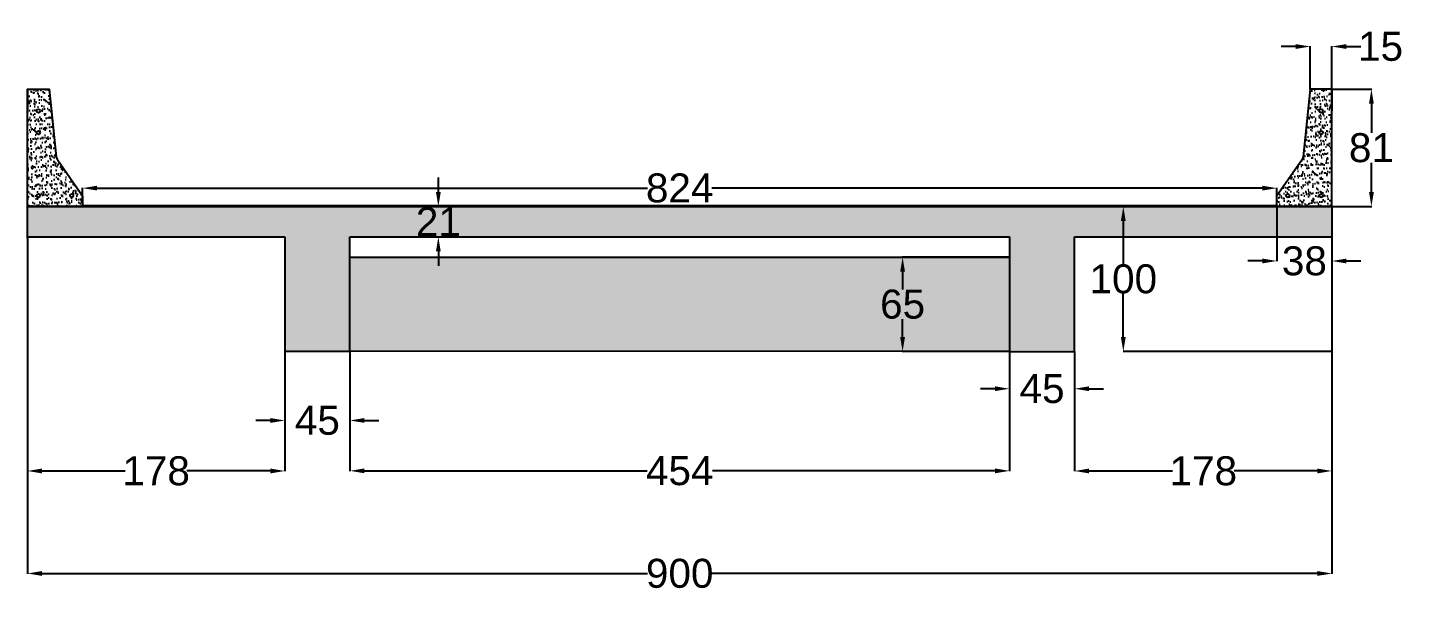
# Model space of a CAD drawing. Header units: millimetres. Extents: x -100 to 3488, y -647 to 193.
# Drawn here: x 2539 to 3488, y -647 to -257 of the extents above; entities that cross this region are included whole.
import ezdxf

# ---------------------------------------------------------------- set-up
doc = ezdxf.new("R2010")
doc.units = ezdxf.units.MM
for name, color, linetype in [('BARREIRA', 5, 'Continuous'), ('Cotas', 10, 'Continuous'), ('LONG. E TAB.', 3, 'Continuous'), ('PAVIMENTO', 250, 'Continuous')]:
    doc.layers.add(name, color=color, linetype=linetype)
doc.styles.get("Standard").update_dxf_attribs({"font": 'arial.ttf'})
doc.dimstyles.new('Annotative', dxfattribs={"dimtxt": 0.15, "dimasz": 0.1, "dimexe": 0.1, "dimexo": 0.03, "dimgap": 0.09, "dimtad": 0, "dimtih": 1, "dimtoh": 1, "dimdec": 3, "dimzin": 0, "dimdsep": 46, "dimtxsty": 'Standard', "dimcen": 0.09, "dimadec": 0, "dimazin": 0, "dimtfac": 1, "dimtdec": 3, "dimtofl": 0, "dimtmove": 0, "dimatfit": 3, "dimfxl": 1, "dimtolj": 1, "dimtzin": 0, "dimarcsym": 1})
doc.dimstyles.get("Standard").update_dxf_attribs({"dimtxt": 0.18, "dimasz": 0.18, "dimexe": 0.18, "dimexo": 0.0625, "dimgap": 0.09, "dimtad": 0, "dimtih": 1, "dimtoh": 1, "dimdec": 4, "dimzin": 0, "dimdsep": 46, "dimtxsty": 'Standard', "dimcen": 0.09, "dimadec": 0, "dimazin": 0, "dimtfac": 1, "dimtdec": 4, "dimtofl": 0, "dimtmove": 0, "dimatfit": 3, "dimfxl": 1, "dimtolj": 1, "dimtzin": 0, "dimarcsym": 0})

# ---------------------------------------------------------------- blocks, each defined once
blk = doc.blocks.new('*D196')
at = {"color": 0, "lineweight": -2, "transparency": 16777216}
for p, q in [((2539.11, -402.68), (2539.11, -634.01)), ((3439.11, -402.68), (3439.11, -634.01)), ((2549.11, -633.83), (2966.96, -633.83)), ((3429.11, -633.83), (3011.26, -633.83))]:
    blk.add_line(p, q, dxfattribs=at)
at = {"color": 0, "transparency": 16777216}
for points in [[(2549.11, -632.16), (2549.11, -635.49), (2539.11, -633.83)], [(3429.11, -632.16), (3429.11, -635.49), (3439.11, -633.83)]]:
    blk.add_solid(points, dxfattribs=at)
at = {"layer": 'Defpoints', "color": 0, "transparency": 16777216}
for p in [(2539.11, -402.62), (3439.11, -402.62), (3439.11, -633.83)]:
    blk.add_point(p, dxfattribs=at)
at = {"color": 0, "transparency": 16777216, "insert": (2989.11, -633.83), "char_height": 20, "attachment_point": 5}
blk.add_mtext('\\A1;900', dxfattribs=at)
blk = doc.blocks.new('*D197')
at = {"color": 0, "lineweight": -2, "transparency": 16777216}
for p, q in [((2761.61, -480.59), (2761.61, -563.18)), ((3216.61, -480.68), (3216.61, -563.18)), ((2771.61, -563), (2966.57, -563)), ((3206.61, -563), (3011.66, -563))]:
    blk.add_line(p, q, dxfattribs=at)
at = {"color": 0, "transparency": 16777216}
for points in [[(2771.61, -561.34), (2771.61, -564.67), (2761.61, -563)], [(3206.61, -561.34), (3206.61, -564.67), (3216.61, -563)]]:
    blk.add_solid(points, dxfattribs=at)
at = {"layer": 'Defpoints', "color": 0, "transparency": 16777216}
for p in [(2761.61, -480.53), (3216.61, -480.61), (3216.61, -563)]:
    blk.add_point(p, dxfattribs=at)
at = {"color": 0, "transparency": 16777216, "insert": (2989.11, -563), "char_height": 20, "attachment_point": 5}
blk.add_mtext('\\A1;454', dxfattribs=at)
blk = doc.blocks.new('*D198')
at = {"color": 0, "lineweight": -2, "transparency": 16777216}
for p, q in [((2577.11, -379.76), (2577.11, -367.73)), ((2587.11, -367.91), (2966.96, -367.91)), ((3391.11, -367.91), (3011.27, -367.91)), ((3401.11, -379.76), (3401.11, -367.73))]:
    blk.add_line(p, q, dxfattribs=at)
at = {"color": 0, "transparency": 16777216}
for points in [[(2587.11, -366.24), (2587.11, -369.57), (2577.11, -367.91)], [(3391.11, -366.24), (3391.11, -369.57), (3401.11, -367.91)]]:
    blk.add_solid(points, dxfattribs=at)
at = {"layer": 'Defpoints', "color": 0, "transparency": 16777216}
for p in [(3401.11, -367.91), (2577.11, -379.82), (3401.11, -379.82)]:
    blk.add_point(p, dxfattribs=at)
at = {"color": 0, "transparency": 16777216, "insert": (2989.11, -367.91), "char_height": 20, "attachment_point": 5}
blk.add_mtext('\\A1;824', dxfattribs=at)
blk = doc.blocks.new('*D199')
at = {"color": 0, "lineweight": -2, "transparency": 16777216}
for p, q in [((3439.18, -299.62), (3466.55, -299.62)), ((3466.37, -309.62), (3466.37, -329.82)), ((3466.37, -370.62), (3466.37, -350.42)), ((3439.18, -380.62), (3466.55, -380.62))]:
    blk.add_line(p, q, dxfattribs=at)
at = {"color": 0, "transparency": 16777216}
for points in [[(3464.71, -309.62), (3468.04, -309.62), (3466.37, -299.62)], [(3464.71, -370.62), (3468.04, -370.62), (3466.37, -380.62)]]:
    blk.add_solid(points, dxfattribs=at)
at = {"layer": 'Defpoints', "color": 0, "transparency": 16777216}
for p in [(3439.11, -299.62), (3439.11, -380.62), (3466.37, -380.62)]:
    blk.add_point(p, dxfattribs=at)
at = {"color": 0, "transparency": 16777216, "insert": (3466.37, -340.12), "char_height": 20, "attachment_point": 5}
blk.add_mtext('\\A1;81', dxfattribs=at)
blk = doc.blocks.new('*D200')
at = {"color": 0, "lineweight": -2, "transparency": 16777216}
for p, q in [((3401.11, -380.68), (3401.11, -418.37)), ((3439.11, -380.68), (3439.11, -418.37)), ((3391.11, -418.19), (3381.11, -418.19)), ((3449.11, -418.19), (3459.11, -418.19))]:
    blk.add_line(p, q, dxfattribs=at)
at = {"color": 0, "transparency": 16777216}
for points in [[(3391.11, -416.53), (3391.11, -419.86), (3401.11, -418.19)], [(3449.11, -416.53), (3449.11, -419.86), (3439.11, -418.19)]]:
    blk.add_solid(points, dxfattribs=at)
at = {"layer": 'Defpoints', "color": 0, "transparency": 16777216}
for p in [(3401.11, -380.62), (3439.11, -380.62), (3401.11, -418.19)]:
    blk.add_point(p, dxfattribs=at)
at = {"color": 0, "transparency": 16777216, "insert": (3420.11, -418.19), "char_height": 20, "attachment_point": 5}
blk.add_mtext('\\A1;38', dxfattribs=at)
blk = doc.blocks.new('*D201')
at = {"color": 0, "lineweight": -2, "transparency": 16777216}
for p, q in [((3216.61, -480.68), (3216.61, -506.51)), ((3261.61, -480.68), (3261.61, -506.51)), ((3206.61, -506.33), (3196.61, -506.33)), ((3271.61, -506.33), (3281.61, -506.33))]:
    blk.add_line(p, q, dxfattribs=at)
at = {"color": 0, "transparency": 16777216}
for points in [[(3206.61, -504.66), (3206.61, -507.99), (3216.61, -506.33)], [(3271.61, -504.66), (3271.61, -507.99), (3261.61, -506.33)]]:
    blk.add_solid(points, dxfattribs=at)
at = {"layer": 'Defpoints', "color": 0, "transparency": 16777216}
for p in [(3216.61, -480.61), (3261.61, -480.62), (3261.61, -506.33)]:
    blk.add_point(p, dxfattribs=at)
at = {"color": 0, "transparency": 16777216, "insert": (3239.11, -506.33), "char_height": 20, "attachment_point": 5}
blk.add_mtext('\\A1;45', dxfattribs=at)
blk = doc.blocks.new('*D202')
at = {"color": 0, "lineweight": -2, "transparency": 16777216}
for p, q in [((2716.61, -480.59), (2716.61, -528.42)), ((2761.61, -480.59), (2761.61, -528.42)), ((2706.61, -528.24), (2696.61, -528.24)), ((2771.61, -528.24), (2781.61, -528.24))]:
    blk.add_line(p, q, dxfattribs=at)
at = {"color": 0, "transparency": 16777216}
for points in [[(2706.61, -526.57), (2706.61, -529.9), (2716.61, -528.24)], [(2771.61, -526.57), (2771.61, -529.9), (2761.61, -528.24)]]:
    blk.add_solid(points, dxfattribs=at)
at = {"layer": 'Defpoints', "color": 0, "transparency": 16777216}
for p in [(2716.61, -480.53), (2761.61, -480.53), (2716.61, -528.24)]:
    blk.add_point(p, dxfattribs=at)
at = {"color": 0, "transparency": 16777216, "insert": (2739.11, -528.24), "char_height": 20, "attachment_point": 5}
blk.add_mtext('\\A1;45', dxfattribs=at)
blk = doc.blocks.new('*D203')
at = {"color": 0, "lineweight": -2, "transparency": 16777216}
for p, q in [((3439.11, -402.68), (3439.11, -563.27)), ((3261.61, -480.68), (3261.61, -563.27)), ((3271.61, -563.09), (3329.1, -563.09)), ((3429.11, -563.09), (3371.63, -563.09))]:
    blk.add_line(p, q, dxfattribs=at)
at = {"color": 0, "transparency": 16777216}
for points in [[(3271.61, -561.42), (3271.61, -564.76), (3261.61, -563.09)], [(3429.11, -561.42), (3429.11, -564.76), (3439.11, -563.09)]]:
    blk.add_solid(points, dxfattribs=at)
at = {"layer": 'Defpoints', "color": 0, "transparency": 16777216}
for p in [(3439.11, -402.62), (3261.61, -480.62), (3439.11, -563.09)]:
    blk.add_point(p, dxfattribs=at)
at = {"color": 0, "transparency": 16777216, "insert": (3350.36, -563.09), "char_height": 20, "attachment_point": 5}
blk.add_mtext('\\A1;178', dxfattribs=at)
blk = doc.blocks.new('*D204')
at = {"color": 0, "lineweight": -2, "transparency": 16777216}
for p, q in [((2716.61, -480.59), (2716.61, -563.27)), ((2539.11, -502.68), (2539.11, -563.27)), ((2549.11, -563.09), (2606.6, -563.09)), ((2706.61, -563.09), (2649.13, -563.09))]:
    blk.add_line(p, q, dxfattribs=at)
at = {"color": 0, "transparency": 16777216}
for points in [[(2549.11, -561.42), (2549.11, -564.76), (2539.11, -563.09)], [(2706.61, -561.42), (2706.61, -564.76), (2716.61, -563.09)]]:
    blk.add_solid(points, dxfattribs=at)
at = {"layer": 'Defpoints', "color": 0, "transparency": 16777216}
for p in [(2716.61, -480.53), (2539.11, -502.62), (2539.11, -563.09)]:
    blk.add_point(p, dxfattribs=at)
at = {"color": 0, "transparency": 16777216, "insert": (2627.86, -563.09), "char_height": 20, "attachment_point": 5}
blk.add_mtext('\\A1;178', dxfattribs=at)
blk = doc.blocks.new('*D205')
at = {"layer": 'Cotas', "color": 0, "lineweight": -2, "ltscale": 80, "transparency": 16777216}
for p, q in [((2772.36, -379.92), (2772.36, -380.05)), ((2772.36, -380.52), (2772.36, -380.39)), ((2772.39, -379.82), (2772.46, -379.82)), ((2772.39, -380.62), (2772.46, -380.62))]:
    blk.add_line(p, q, dxfattribs=at)
at = {"layer": 'Cotas', "color": 0, "ltscale": 80, "transparency": 16777216}
for points in [[(2772.35, -379.92), (2772.38, -379.92), (2772.36, -379.82)], [(2772.35, -380.52), (2772.38, -380.52), (2772.36, -380.62)]]:
    blk.add_solid(points, dxfattribs=at)
at = {"layer": 'Defpoints', "color": 0, "ltscale": 80, "transparency": 16777216}
for p in [(2772.36, -379.82), (2772.36, -379.82), (2772.36, -380.62)]:
    blk.add_point(p, dxfattribs=at)
at = {"layer": 'Cotas', "color": 0, "ltscale": 80, "transparency": 16777216, "insert": (2772.36, -380.22), "char_height": 0.15, "attachment_point": 5}
blk.add_mtext('\\A1;0.800', dxfattribs=at)
blk = doc.blocks.new('*D206')
at = {"color": 0, "lineweight": -2, "transparency": 16777216}
for p, q in [((3439.05, -380.62), (3295, -380.62)), ((3295.18, -390.62), (3295.18, -420.33)), ((3295.18, -470.64), (3295.18, -440.93)), ((3439.05, -480.64), (3295, -480.64))]:
    blk.add_line(p, q, dxfattribs=at)
at = {"color": 0, "transparency": 16777216}
for points in [[(3293.51, -390.62), (3296.85, -390.62), (3295.18, -380.62)], [(3293.51, -470.64), (3296.85, -470.64), (3295.18, -480.64)]]:
    blk.add_solid(points, dxfattribs=at)
at = {"layer": 'Defpoints', "color": 0, "transparency": 16777216}
for p in [(3439.11, -380.62), (3295.18, -480.64), (3439.11, -480.64)]:
    blk.add_point(p, dxfattribs=at)
at = {"color": 0, "transparency": 16777216, "insert": (3295.18, -430.63), "char_height": 20, "attachment_point": 5}
blk.add_mtext('\\A1;100', dxfattribs=at)
blk = doc.blocks.new('*D207')
at = {"color": 0, "lineweight": -2, "transparency": 16777216}
for p, q in [((3414.11, -270.19), (3404.11, -270.19)), ((3424.11, -299.56), (3424.11, -270.01)), ((3439.11, -299.56), (3439.11, -270.01)), ((3449.11, -270.19), (3459.11, -270.19))]:
    blk.add_line(p, q, dxfattribs=at)
at = {"color": 0, "transparency": 16777216}
for points in [[(3414.11, -268.52), (3414.11, -271.86), (3424.11, -270.19)], [(3449.11, -268.52), (3449.11, -271.86), (3439.11, -270.19)]]:
    blk.add_solid(points, dxfattribs=at)
at = {"layer": 'Defpoints', "color": 0, "transparency": 16777216}
for p in [(3439.11, -270.19), (3424.11, -299.62), (3439.11, -299.62)]:
    blk.add_point(p, dxfattribs=at)
at = {"color": 0, "transparency": 16777216, "insert": (3472.66, -270.19), "char_height": 20, "attachment_point": 5}
blk.add_mtext('\\A1;15', dxfattribs=at)
blk = doc.blocks.new('*D208')
at = {"color": 0, "lineweight": -2, "transparency": 16777216}
for p, q in [((2822.59, -370.62), (2822.59, -360.62)), ((2761.68, -380.62), (2822.77, -380.62)), ((2761.68, -401.62), (2822.77, -401.62)), ((2822.59, -411.62), (2822.59, -421.62))]:
    blk.add_line(p, q, dxfattribs=at)
at = {"color": 0, "transparency": 16777216}
for points in [[(2820.92, -370.62), (2824.25, -370.62), (2822.59, -380.62)], [(2820.92, -411.62), (2824.25, -411.62), (2822.59, -401.62)]]:
    blk.add_solid(points, dxfattribs=at)
at = {"layer": 'Defpoints', "color": 0, "transparency": 16777216}
for p in [(2761.61, -380.62), (2822.59, -380.62), (2761.61, -401.62)]:
    blk.add_point(p, dxfattribs=at)
at = {"color": 0, "transparency": 16777216, "insert": (2822.59, -391.12), "char_height": 20, "attachment_point": 5}
blk.add_mtext('\\A1;21', dxfattribs=at)
blk = doc.blocks.new('*D209')
at = {"color": 0, "lineweight": -2, "transparency": 16777216}
for p, q in [((3216.55, -415.53), (3142.71, -415.53)), ((3142.89, -425.53), (3142.89, -437.77)), ((3142.89, -470.61), (3142.89, -458.37)), ((3216.55, -480.61), (3142.71, -480.61))]:
    blk.add_line(p, q, dxfattribs=at)
at = {"color": 0, "transparency": 16777216}
for points in [[(3141.23, -425.53), (3144.56, -425.53), (3142.89, -415.53)], [(3141.23, -470.61), (3144.56, -470.61), (3142.89, -480.61)]]:
    blk.add_solid(points, dxfattribs=at)
at = {"layer": 'Defpoints', "color": 0, "transparency": 16777216}
for p in [(3216.61, -415.53), (3142.89, -480.61), (3216.61, -480.61)]:
    blk.add_point(p, dxfattribs=at)
at = {"color": 0, "transparency": 16777216, "insert": (3142.89, -448.07), "char_height": 20, "attachment_point": 5}
blk.add_mtext('\\A1;65', dxfattribs=at)

msp = doc.modelspace()

# ---------------------------------------------------------------- hatches: boundary and pattern name
at = {"layer": 'Cotas'}
h = msp.add_hatch(dxfattribs=at)
h.set_pattern_fill('AR-CONC', color=6, scale=0.1)
edge = h.paths.add_edge_path()
edge.add_line((2761.61377, -480.52982), (2761.61377, -415.52982))
edge.add_line((2761.61377, -415.52982), (3216.61417, -415.52982))
edge.add_line((3216.61417, -415.52982), (3216.62348, -425.61455))
edge.add_line((2761.61377, -480.52982), (3216.61417, -480.52982))
edge.add_line((3216.61417, -480.52982), (3216.62348, -415.52982))
at = {"layer": 'Defpoints', "ltscale": 80}
h = msp.add_hatch(dxfattribs=at)
h.set_pattern_fill('AR-SAND', color=5, scale=0.1)
h.set_pattern_definition([(37.5, (1310.92, -450.1443), (-0.160003, 4.894132), [0, -3.8608, 0, -4.318, 0, -4.1275]), (7.5, (1310.92, -450.1443), (4.495233, 7.16825), [0, -2.0828, 0, -3.4798, 0, -1.3335]), (327.5, (1307.7957, -450.1443), (7.909924, 0.014372), [0, -1.27, 0, -4.572, 0, -5.969]), (317.5, (1307.796, -450.144), (7.635565, 2.229293), [0, -0.635, 0, -2.9972, 0, -3.429])])
edge = h.paths.add_edge_path()
edge.add_line((2539.11417, -380.61856), (2546.61417, -380.61856))
edge.add_line((2546.61417, -380.61856), (2577.11417, -380.61856))
edge.add_line((2577.11417, -380.61856), (2577.11417, -379.81856))
edge.add_line((2577.11417, -379.81856), (2577.11417, -373.11856))
edge.add_line((2577.11417, -373.11856), (2559.41122, -347.84309))
edge.add_spline(control_points=[(2559.95989, -348.62646), (2559.47586, -347.93537), (2559.06363, -347.1334), (2558.97621, -346.2942)], knot_values=[0, 0, 0, 0, 0.025312175, 0.025312175, 0.025312175, 0.025312175], degree=3, periodic=0)
edge.add_line((2558.97621, -346.2942), (2554.11417, -299.61856))
edge.add_line((2554.11417, -299.61856), (2539.11417, -299.61856))
edge.add_line((2539.11417, -299.61856), (2539.11417, -314.61856))
edge.add_line((2539.11417, -314.61856), (2539.11417, -380.61856))
h.paths.add_polyline_path([(2547.86417, -373.11856, -1), (2545.36417, -373.11856, -1)], flags=16)
h.paths.add_polyline_path([(2570.86417, -373.11856, -1), (2568.36417, -373.11856, -1)], flags=16)
h.paths.add_polyline_path([(2545.36417, -329.61856, -1), (2547.86417, -329.61856, -1)], flags=16)
h.paths.add_polyline_path([(2545.36417, -314.61856, -1), (2547.86417, -314.61856, -1)], flags=16)
h = msp.add_hatch(dxfattribs=at)
h.set_pattern_fill('AR-SAND', color=5, scale=0.1)
h.set_pattern_definition([(37.5, (-22968.944, -14750.202), (-0.16000313, 4.89413237), [0, -3.8608, 0, -4.318, 0, -4.1275]), (7.5, (-22968.944, -14750.202), (4.4952328, 7.168251), [0, -2.0828, 0, -3.4798, 0, -1.3335]), (327.5, (-22972.0683, -14750.202), (7.9099237, 0.01437185), [0, -1.27, 0, -4.572, 0, -5.969]), (317.5, (-22972.068, -14750.202), (7.6355645, 2.2292932), [0, -0.635, 0, -2.9972, 0, -3.429])])
edge = h.paths.add_edge_path()
edge.add_line((3401.11417, -373.11856), (3401.11417, -380.61856))
edge.add_line((3401.11417, -380.61856), (3408.61417, -380.61856))
edge.add_line((3408.61417, -380.61856), (3439.11417, -380.61856))
edge.add_line((3439.11417, -380.61856), (3439.11417, -299.61856))
edge.add_line((3439.11417, -299.61856), (3424.11417, -299.61856))
edge.add_line((3424.11417, -299.61856), (3419.17244, -347.05916))
edge.add_spline(control_points=[(3419.25212, -346.2942), (3419.1647, -347.1334), (3418.75248, -347.93537), (3418.26844, -348.62646)], knot_values=[0, 0, 0, 0, 0.025312175, 0.025312175, 0.025312175, 0.025312175], degree=3, periodic=0)
edge.add_line((3418.26844, -348.62646), (3401.11417, -373.11856))
h.paths.add_polyline_path([(3432.86417, -373.11856, -1), (3430.36417, -373.11856, -1)], flags=16)
h.paths.add_polyline_path([(3409.86417, -373.11856, -1), (3407.36417, -373.11856, -1)], flags=16)
h.paths.add_polyline_path([(3430.36417, -329.61856, -1), (3432.86417, -329.61856, -1)], flags=16)
h.paths.add_polyline_path([(3430.36417, -314.61856, -1), (3432.86417, -314.61856, -1)], flags=16)
at = {"layer": 'Defpoints', "ltscale": 80, "transparency": 33554687}
h = msp.add_hatch(dxfattribs=at)
h.set_pattern_fill('AR-CONC', color=3, scale=0.1)
h.set_pattern_definition([(50, (1310.92, -449.144), (18.21847, -1.59391), [1.905, -20.955]), (355, (1310.92, -449.144), (-3.52434, 19.10568), [1.524, -16.76406]), (100.4514, (1312.438, -449.277), (14.69412, 17.51178), [1.619, -17.80902]), (46.1842, (1310.92, -444.064), (27.1079, -4.20423), [2.8575, -31.4325]), (96.6356, (1313.18, -444.415), (23.7404, 24.7426), [2.4285, -26.71356]), (351.1842, (1310.92, -444.064), (23.7404, 24.7426), [2.286, -25.14597]), (21, (1313.46, -445.334), (15.16144, -10.22652), [1.905, -20.955]), (326, (1313.46, -445.334), (6.1802, 18.4188), [1.524, -16.764]), (71.4514, (1314.723, -446.187), (21.34164, 8.19228), [1.619, -17.809]), (37.5, (1310.92, -449.1443), (0.30886, 8.455504), [0, -16.5608, 0, -17.018, 0, -16.8275]), (7.5, (1310.92, -449.144), (6.681966, 10.018057), [0, -9.7028, 0, -16.1798, 0, -6.4135]), (327.5, (1305.256, -449.144), (13.55906, -0.572874), [0, -6.35, 0, -19.812, 0, -26.289]), (317.5, (1302.716, -449.144), (14.81292, 2.54265), [0, -8.255, 0, -13.1572, 0, -18.669])])
h.paths.add_polyline_path([(3439.11417, -379.61856), (3431.61417, -379.61856), (3401.11417, -379.61856), (2539.11417, -379.61856), (2539.11417, -401.61856), (2716.61417, -401.61856), (2716.61417, -479.61856), (2717.26486, -479.52982), (2761.61377, -479.52983), (2761.61417, -401.61857), (3216.61417, -401.61856), (3216.61417, -479.61667), (3261.61417, -479.61667), (3261.61417, -401.61856), (3439.11417, -401.61856)])
at = {"layer": 'Defpoints', "ltscale": 80, "true_color": 0x000000}
h = msp.add_hatch(color=18, dxfattribs=at)
h.dxf.hatch_style = 1
h.paths.add_polyline_path([(2577.11417, -379.81856), (2577.11417, -380.61856), (3401.11417, -380.61856), (3401.11417, -379.81856)])

# ---------------------------------------------------------------- linework, layer by layer
at = {"layer": 'BARREIRA', "color": 5, "ltscale": 80}
for p, q in [((3424.11417, -299.61856), (3419.25212, -346.2942)), ((3439.11417, -299.61856), (3424.11417, -299.61856)), ((3439.11417, -380.61856), (3439.11417, -299.61856)), ((3418.26844, -348.62646), (3401.11417, -373.11856)), ((3401.11417, -380.61856), (3401.11417, -373.11856)), ((3439.11417, -380.61856), (3401.11417, -380.61856)), ((3401.11417, -380.61856), (3408.61417, -380.61856))]:
    msp.add_line(p, q, dxfattribs=at)
msp.add_lwpolyline([(2558.97621, -346.2942, 0.123174718), (2559.95989, -348.62646), (2577.11417, -373.11856), (2577.11417, -380.61856), (2539.11417, -380.61856), (2539.11417, -299.61856), (2554.11417, -299.61856), (2558.97621, -346.2942)], format="xyb", dxfattribs=at)
for centre in [(2546.61417, -314.61856), (3431.61417, -314.61856), (2546.61417, -329.61856), (3431.61417, -329.61856), (2546.61417, -373.11856), (2569.61417, -373.11856), (3408.61417, -373.11856), (3431.61417, -373.11856)]:
    msp.add_circle(centre, 1.25, dxfattribs=at)
at = {"layer": 'BARREIRA', "color": 5}
msp.add_open_spline([(3419.25212, -346.2942), (3419.1647, -347.1334), (3418.75248, -347.93537), (3418.26844, -348.62646)], degree=3, dxfattribs=at)
at = {"layer": 'Cotas', "color": 6}
for points in [[(2761.61377, -480.52982), (2761.61377, -415.52982), (3216.61417, -415.52982), (3216.67426, -480.61455)], [(3216.61417, -480.61455), (2761.61377, -480.52982)]]:
    msp.add_lwpolyline(points, dxfattribs=at)
at = {"layer": 'Defpoints', "color": 5, "ltscale": 80}
for p, q in [((2539.11417, -380.61856), (2539.11417, -299.61856)), ((2539.11417, -299.61856), (2554.11417, -299.61856)), ((2539.11417, -299.61856), (2539.11417, -314.61856)), ((2554.11417, -299.61856), (2558.97621, -346.2942)), ((3439.11417, -299.61856), (3439.11417, -314.61856)), ((2559.95989, -348.62646), (2577.11417, -373.11856)), ((2577.11417, -380.61856), (2577.11417, -373.11856)), ((2539.11417, -380.61856), (2577.11417, -380.61856)), ((2539.11417, -380.61856), (2546.61417, -380.61856)), ((2577.11417, -380.61856), (2569.61417, -380.61856)), ((2577.11417, -380.61856), (2577.11417, -379.81856)), ((3439.11417, -380.61856), (3431.61417, -380.61856))]:
    msp.add_line(p, q, dxfattribs=at)
at = {"layer": 'Defpoints', "ltscale": 80}
for p, q in [((2539.11417, -380.61856), (3439.11417, -380.61856)), ((2577.11417, -379.81856), (3401.11417, -379.81856))]:
    msp.add_line(p, q, dxfattribs=at)
at = {"layer": 'Defpoints', "color": 5}
msp.add_open_spline([(2558.97621, -346.2942), (2559.06363, -347.1334), (2559.47586, -347.93537), (2559.95989, -348.62646)], degree=3, dxfattribs=at)
at = {"layer": 'LONG. E TAB.', "color": 3, "ltscale": 80}
for p, q in [((2539.11417, -402.61856), (2539.11417, -380.61856)), ((3439.11417, -380.61856), (3439.11417, -402.61856)), ((2539.11417, -401.61856), (2716.61417, -401.61856)), ((2716.61417, -401.61856), (2716.61417, -480.52982)), ((2761.61377, -401.61857), (3216.61417, -401.61856)), ((2761.61377, -480.52982), (2761.61377, -401.61857)), ((3216.61417, -401.61856), (3216.61417, -480.61455)), ((3261.61417, -401.61856), (3439.11417, -401.61856)), ((2722.26486, -480.52982), (2752.26486, -480.52982))]:
    msp.add_line(p, q, dxfattribs=at)
at = {"layer": 'LONG. E TAB.', "ltscale": 80}
msp.add_line((2539.11417, -380.61856), (3439.11417, -380.61856), dxfattribs=at)
at = {"layer": 'LONG. E TAB.', "color": 3, "ltscale": 80}
for points in [[(3261.61417, -480.61856), (3261.61417, -401.61856)], [(3216.61417, -480.61455), (3261.61417, -480.61856)]]:
    msp.add_lwpolyline(points, dxfattribs=at)
at = {"layer": 'LONG. E TAB.', "ltscale": 80}
msp.add_lwpolyline([(2716.61417, -480.52982), (2761.61377, -480.52982)], dxfattribs=at)
at = {"layer": 'PAVIMENTO', "color": 18, "ltscale": 80, "true_color": 0x000000}
msp.add_lwpolyline([(2577.11417, -379.81856), (3401.11417, -379.81856), (3401.11417, -380.61856), (2577.11417, -380.61856)], close=True, dxfattribs=at)

# ---------------------------------------------------------------- dimensions: what is measured, and where the dimension line sits
at = {"color": 1}
for base, p1, p2, picture, middle in [((3439.11417, -270.19084), (3424.11417, -299.61856), (3439.11417, -299.61856), '*D207', (3472.66256, -270.19084)), ((3401.11417, -418.1926), (3439.11417, -380.61856), (3401.11417, -380.61856), '*D200', (3420.11417, -418.1926)), ((3439.11417, -633.82562), (2539.11417, -402.61856), (3439.11417, -402.61856), '*D196', (2989.11417, -633.82562)), ((3439.1141665991, -563.0910623043), (3261.6141665992, -480.6185618322), (3439.1141665991, -402.6185618322), '*D203', (3350.3641665991, -563.0910623043)), ((2539.114166599, -563.0910623043), (2716.614166599, -480.5298189137), (2539.114166599, -502.6185618322), '*D204', (2627.864166599, -563.0910623043)), ((2716.61417, -528.23676), (2761.61377, -480.52982), (2716.61417, -480.52982), '*D202', (2739.11397, -528.23676)), ((3261.61417, -506.3255), (3216.61417, -480.61455), (3261.61417, -480.61856), '*D201', (3239.11417, -506.3255))]:
    dim = msp.add_linear_dim(base=base, p1=p1, p2=p2, dimstyle='Standard', override={"dimtxt": 20, "dimasz": 10, "dimdec": 0}, dxfattribs=at)
    dim.commit()
    dim.dimension.update_dxf_attribs({"geometry": picture, "text_midpoint": middle})
for base, p1, p2, picture, middle in [((3466.37398, -380.61856), (3439.11417, -299.61856), (3439.11417, -380.61856), '*D199', (3466.37398, -340.11856)), ((2822.586, -380.61856), (2761.61417, -401.61857), (2761.61377, -380.61856), '*D208', (2822.586, -391.11857)), ((3295.17847, -480.63556), (3439.11417, -380.61856), (3439.11417, -480.63556), '*D206', (3295.17847, -430.62706)), ((3142.89185, -480.61455), (3216.61417, -415.52982), (3216.61417, -480.61455), '*D209', (3142.89185, -448.07218))]:
    dim = msp.add_linear_dim(base=base, p1=p1, p2=p2, angle=90, dimstyle='Standard', override={"dimtxt": 20, "dimasz": 10, "dimdec": 0}, dxfattribs=at)
    dim.commit()
    dim.dimension.update_dxf_attribs({"geometry": picture, "text_midpoint": middle})
dim = msp.add_linear_dim(base=(3401.11417, -367.9052), p1=(2577.11417, -379.81856), p2=(3401.11417, -379.81856), dimstyle='Standard', override={"dimtxt": 20, "dimasz": 10, "dimdec": 0}, dxfattribs=at)
dim.commit()
dim.dimension.update_dxf_attribs({"geometry": '*D198', "text_midpoint": (2989.11417, -367.9052), "dimtype": 160})
dim = msp.add_linear_dim(base=(3216.61417, -563.00208), p1=(2761.61377, -480.52982), p2=(3216.61417, -480.61455), text='454', dimstyle='Standard', override={"dimtxt": 20, "dimasz": 10, "dimdec": 0}, dxfattribs=at)
dim.commit()
dim.dimension.update_dxf_attribs({"geometry": '*D197', "text_midpoint": (2989.11397, -563.00208)})
at = {"layer": 'Cotas', "ltscale": 80}
dim = msp.add_linear_dim(base=(2772.36417, -379.81856), p1=(2772.36417, -380.61856), p2=(2772.36417, -379.81856), angle=270, dimstyle='Annotative', dxfattribs=at)
dim.commit()
dim.dimension.update_dxf_attribs({"geometry": '*D205', "text_midpoint": (2772.36417, -380.21856)})

doc.saveas('drawing.dxf')
